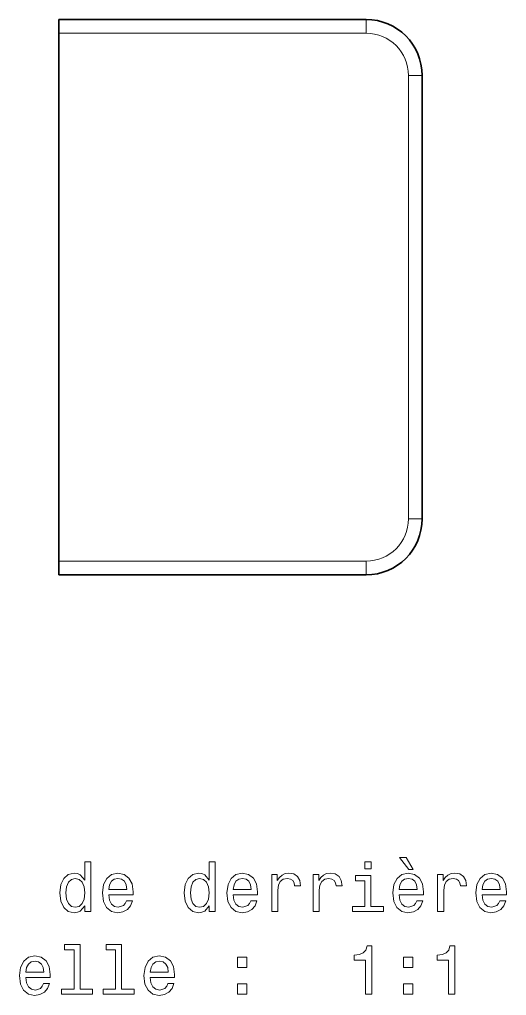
# Model space of a CAD drawing. Extents: x 487 to 800, y 314 to 605.
# Drawn here: x 764.2 to 799.8, y 369.4 to 440.8 of the extents above; entities that cross this region are included whole.
import ezdxf

# ---------------------------------------------------------------- set-up
doc = ezdxf.new("R2010")
doc.units = 0

msp = doc.modelspace()

# ---------------------------------------------------------------- linework, layer by layer
at = {"color": 7, "lineweight": 35, "ltscale": 0.025}
for p, q in [((767.035, 439.8), (767.035, 440.8)), ((767.035, 400.2), (767.035, 401.2))]:
    msp.add_line(p, q, dxfattribs=at)
at = {"color": 7, "lineweight": 35}
for p, q in [((789.535, 440.8), (767.035, 440.8)), ((767.035, 439.8), (767.035, 401.2)), ((793.635, 436.7), (793.635, 404.3)), ((789.535, 400.2), (767.035, 400.2))]:
    msp.add_line(p, q, dxfattribs=at)
at = {"color": 7, "lineweight": 13, "ltscale": 0.025}
for p, q in [((789.535, 439.8), (789.535, 440.8)), ((792.635, 436.7), (793.635, 436.7)), ((792.635, 404.3), (793.635, 404.3)), ((789.535, 401.2), (789.535, 400.2))]:
    msp.add_line(p, q, dxfattribs=at)
at = {"color": 7, "lineweight": 13}
for p, q in [((789.535, 439.8), (767.035, 439.8)), ((792.635, 436.7), (792.635, 404.3)), ((789.535, 401.2), (767.035, 401.2))]:
    msp.add_line(p, q, dxfattribs=at)
for points in [[(768.945, 376.009), (768.945, 375.59), (769.388, 375.59), (769.388, 379.211), (768.95, 379.211), (768.95, 377.885), (768.612, 378.268), (768.405, 378.359), (768.168, 378.394), (767.739, 378.293), (767.406, 378.011), (767.19, 377.557), (767.114, 376.947), (767.19, 376.336), (767.406, 375.877), (767.739, 375.59), (768.168, 375.494), (768.405, 375.529), (768.617, 375.62)], [(778.053, 376.009), (778.053, 375.59), (778.496, 375.59), (778.496, 379.211), (778.058, 379.211), (778.058, 377.885), (777.72, 378.268), (777.513, 378.359), (777.276, 378.394), (776.847, 378.293), (776.514, 378.011), (776.298, 377.557), (776.222, 376.947), (776.298, 376.336), (776.514, 375.877), (776.847, 375.59), (777.276, 375.494), (777.513, 375.529), (777.725, 375.62)], [(789.904, 379.211), (789.435, 379.211), (789.435, 378.707), (789.904, 378.707)], [(792.97, 378.666), (792.466, 379.524), (791.972, 379.524), (792.673, 378.666)], [(770.705, 376.815), (772.48, 376.815), (772.485, 377.022), (772.404, 377.602), (772.182, 378.036), (771.829, 378.298), (771.36, 378.394), (770.901, 378.293), (770.548, 378.011), (770.321, 377.552), (770.241, 376.947), (770.316, 376.326), (770.543, 375.872), (770.891, 375.59), (771.345, 375.494), (771.738, 375.56), (772.061, 375.731), (772.298, 376.003), (772.434, 376.367), (771.996, 376.367), (771.905, 376.165), (771.774, 376.014), (771.401, 375.893), (771.113, 375.948), (770.896, 376.125), (770.755, 376.412), (770.705, 376.8)], [(779.813, 376.815), (781.588, 376.815), (781.593, 377.022), (781.512, 377.602), (781.29, 378.036), (780.937, 378.298), (780.468, 378.394), (780.009, 378.293), (779.656, 378.011), (779.429, 377.552), (779.349, 376.947), (779.424, 376.326), (779.651, 375.872), (779.999, 375.59), (780.453, 375.494), (780.847, 375.56), (781.169, 375.731), (781.406, 376.003), (781.543, 376.367), (781.104, 376.367), (781.013, 376.165), (780.882, 376.014), (780.509, 375.893), (780.221, 375.948), (780.004, 376.125), (779.863, 376.412), (779.813, 376.8)], [(782.627, 375.59), (783.071, 375.59), (783.071, 377.138), (783.116, 377.511), (783.252, 377.779), (783.474, 377.94), (783.772, 377.996), (783.994, 377.96), (784.16, 377.859), (784.261, 377.688), (784.296, 377.456), (784.745, 377.456), (784.684, 377.864), (784.518, 378.157), (784.241, 378.333), (783.862, 378.394), (783.605, 378.354), (783.383, 378.253), (783.187, 378.081), (783.03, 377.849), (783.03, 378.298), (782.627, 378.298)], [(785.663, 375.59), (786.107, 375.59), (786.107, 377.138), (786.152, 377.511), (786.288, 377.779), (786.51, 377.94), (786.808, 377.996), (787.03, 377.96), (787.196, 377.859), (787.297, 377.688), (787.332, 377.456), (787.781, 377.456), (787.72, 377.864), (787.554, 378.157), (787.277, 378.333), (786.898, 378.394), (786.641, 378.354), (786.419, 378.253), (786.223, 378.081), (786.066, 377.849), (786.066, 378.298), (785.663, 378.298)], [(789.889, 375.963), (789.889, 378.207), (788.749, 378.207), (788.749, 377.829), (789.445, 377.829), (789.445, 375.963), (788.537, 375.963), (788.537, 375.59), (790.807, 375.59), (790.807, 375.963)], [(791.957, 376.815), (793.732, 376.815), (793.737, 377.022), (793.656, 377.602), (793.434, 378.036), (793.081, 378.298), (792.612, 378.394), (792.153, 378.293), (791.8, 378.011), (791.573, 377.552), (791.493, 376.947), (791.568, 376.326), (791.795, 375.872), (792.143, 375.59), (792.597, 375.494), (792.991, 375.56), (793.313, 375.731), (793.55, 376.003), (793.687, 376.367), (793.248, 376.367), (793.157, 376.165), (793.026, 376.014), (792.653, 375.893), (792.365, 375.948), (792.148, 376.125), (792.007, 376.412), (791.957, 376.8)], [(794.771, 375.59), (795.215, 375.59), (795.215, 377.138), (795.26, 377.511), (795.396, 377.779), (795.618, 377.94), (795.916, 377.996), (796.138, 377.96), (796.304, 377.859), (796.405, 377.688), (796.44, 377.456), (796.889, 377.456), (796.829, 377.864), (796.662, 378.157), (796.385, 378.333), (796.006, 378.394), (795.749, 378.354), (795.527, 378.253), (795.331, 378.081), (795.174, 377.849), (795.174, 378.298), (794.771, 378.298)], [(798.029, 376.815), (799.804, 376.815), (799.809, 377.022), (799.728, 377.602), (799.506, 378.036), (799.153, 378.298), (798.684, 378.394), (798.226, 378.293), (797.872, 378.011), (797.646, 377.552), (797.565, 376.947), (797.641, 376.326), (797.867, 375.872), (798.215, 375.59), (798.669, 375.494), (799.063, 375.56), (799.385, 375.731), (799.622, 376.003), (799.759, 376.367), (799.32, 376.367), (799.229, 376.165), (799.098, 376.014), (798.725, 375.893), (798.437, 375.948), (798.22, 376.125), (798.079, 376.412), (798.029, 376.8)], [(768.244, 377.996), (768.536, 377.925), (768.758, 377.728), (768.889, 377.4), (768.94, 376.947), (768.889, 376.488), (768.758, 376.16), (768.536, 375.958), (768.244, 375.893), (767.966, 375.958), (767.754, 376.16), (767.613, 376.493), (767.568, 376.947), (767.613, 377.395), (767.754, 377.723), (767.966, 377.925)], [(770.705, 377.189), (770.76, 377.537), (770.896, 377.794), (771.103, 377.95), (771.375, 378.006), (771.643, 377.95), (771.849, 377.794), (771.976, 377.537), (772.021, 377.189)], [(777.352, 377.996), (777.644, 377.925), (777.866, 377.728), (777.997, 377.4), (778.048, 376.947), (777.997, 376.488), (777.866, 376.16), (777.644, 375.958), (777.352, 375.893), (777.074, 375.958), (776.862, 376.16), (776.721, 376.493), (776.676, 376.947), (776.721, 377.395), (776.862, 377.723), (777.074, 377.925)], [(779.813, 377.189), (779.868, 377.537), (780.004, 377.794), (780.211, 377.95), (780.483, 378.006), (780.751, 377.95), (780.958, 377.794), (781.084, 377.537), (781.129, 377.189)], [(791.957, 377.189), (792.012, 377.537), (792.148, 377.794), (792.355, 377.95), (792.628, 378.006), (792.895, 377.95), (793.102, 377.794), (793.228, 377.537), (793.273, 377.189)], [(798.029, 377.189), (798.084, 377.537), (798.22, 377.794), (798.427, 377.95), (798.7, 378.006), (798.967, 377.95), (799.174, 377.794), (799.3, 377.537), (799.345, 377.189)], [(768.163, 372.791), (768.163, 369.916), (767.25, 369.916), (767.25, 369.543), (769.514, 369.543), (769.514, 369.916), (768.607, 369.916), (768.607, 373.164), (767.467, 373.164), (767.467, 372.791)], [(771.199, 372.791), (771.199, 369.916), (770.286, 369.916), (770.286, 369.543), (772.55, 369.543), (772.55, 369.916), (771.643, 369.916), (771.643, 373.164), (770.503, 373.164), (770.503, 372.791)], [(789.486, 369.543), (789.945, 369.543), (789.945, 373.068), (789.602, 373.068), (789.511, 372.761), (789.329, 372.554), (789.052, 372.433), (788.669, 372.393), (788.669, 372.034), (789.486, 372.034)], [(795.558, 369.543), (796.017, 369.543), (796.017, 373.068), (795.674, 373.068), (795.583, 372.761), (795.401, 372.554), (795.124, 372.433), (794.741, 372.393), (794.741, 372.034), (795.558, 372.034)], [(764.633, 370.769), (766.408, 370.769), (766.413, 370.975), (766.332, 371.555), (766.11, 371.989), (765.757, 372.251), (765.288, 372.347), (764.829, 372.246), (764.476, 371.964), (764.249, 371.505), (764.169, 370.9), (764.244, 370.279), (764.471, 369.826), (764.819, 369.543), (765.273, 369.447), (765.666, 369.513), (765.989, 369.684), (766.226, 369.957), (766.362, 370.32), (765.924, 370.32), (765.833, 370.118), (765.702, 369.967), (765.329, 369.846), (765.041, 369.901), (764.824, 370.078), (764.683, 370.365), (764.633, 370.753)], [(764.633, 371.142), (764.688, 371.49), (764.824, 371.747), (765.031, 371.903), (765.303, 371.959), (765.571, 371.903), (765.777, 371.747), (765.903, 371.49), (765.949, 371.142)], [(773.741, 370.769), (775.516, 370.769), (775.521, 370.975), (775.44, 371.555), (775.218, 371.989), (774.865, 372.251), (774.396, 372.347), (773.937, 372.246), (773.584, 371.964), (773.357, 371.505), (773.277, 370.9), (773.352, 370.279), (773.579, 369.826), (773.927, 369.543), (774.381, 369.447), (774.774, 369.513), (775.097, 369.684), (775.334, 369.957), (775.47, 370.32), (775.032, 370.32), (774.941, 370.118), (774.81, 369.967), (774.437, 369.846), (774.149, 369.901), (773.932, 370.078), (773.791, 370.365), (773.741, 370.753)], [(773.741, 371.142), (773.796, 371.49), (773.932, 371.747), (774.139, 371.903), (774.411, 371.959), (774.679, 371.903), (774.885, 371.747), (775.012, 371.49), (775.057, 371.142)], [(780.12, 371.5), (780.816, 371.5), (780.816, 372.251), (780.12, 372.251)], [(792.264, 371.5), (792.96, 371.5), (792.96, 372.251), (792.264, 372.251)], [(780.12, 369.543), (780.816, 369.543), (780.816, 370.295), (780.12, 370.295)], [(792.264, 369.543), (792.96, 369.543), (792.96, 370.295), (792.264, 370.295)]]:
    msp.add_lwpolyline(points, close=True, dxfattribs=at)
at = {"color": 7, "lineweight": 35}
for centre, start, end in [((789.535, 436.7), 0, 90), ((789.535, 404.3), 270, 0)]:
    msp.add_arc(centre, 4.1, start, end, dxfattribs=at)
at = {"color": 7, "lineweight": 13}
for centre, start, end in [((789.535, 436.7), 0, 90), ((789.535, 404.3), 270, 360)]:
    msp.add_arc(centre, 3.1, start, end, dxfattribs=at)

doc.saveas('drawing.dxf')
